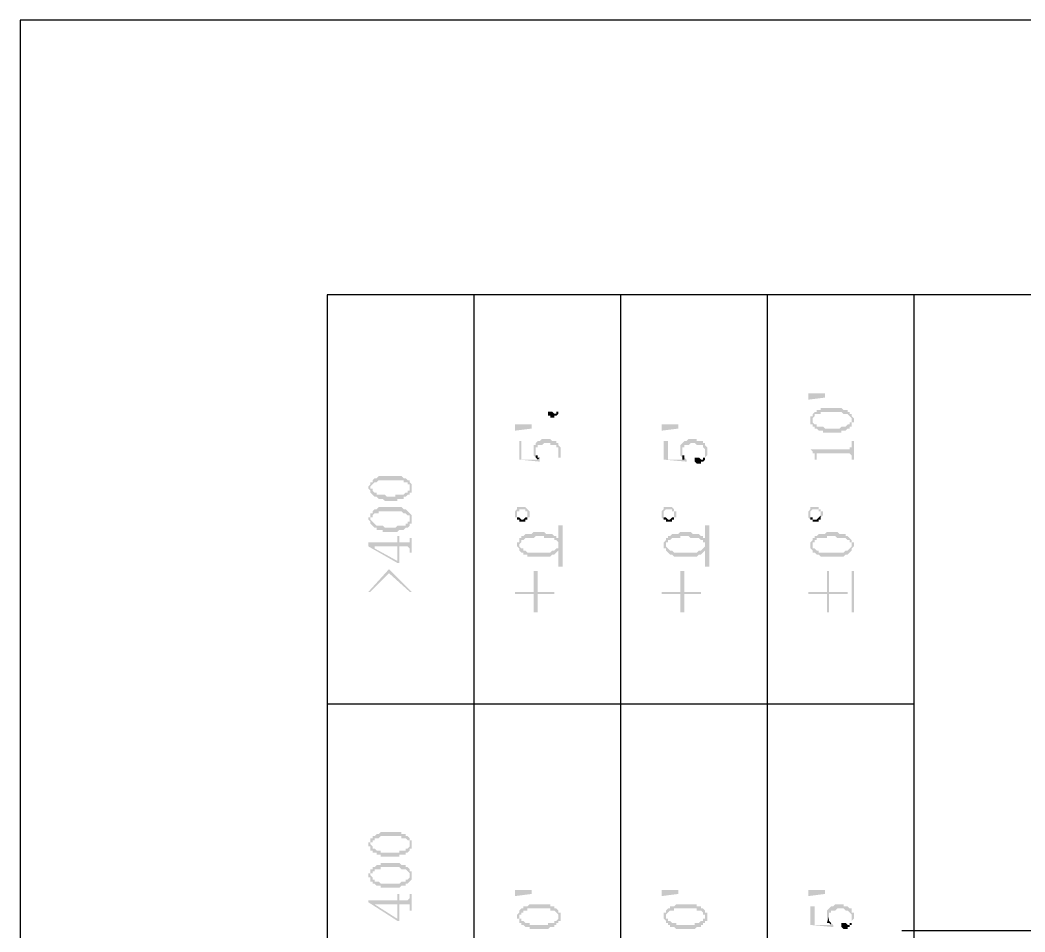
# Model space of a CAD drawing. Header units: millimetres. Extents: x 7018 to 13530, y 4187 to 5692.
# Drawn here: x 13109.91 to 13131.87, y 5228.95 to 5248.87 of the extents above; entities that cross this region are included whole.
import ezdxf

# ---------------------------------------------------------------- set-up
doc = ezdxf.new("R2010")
doc.units = ezdxf.units.MM

msp = doc.modelspace()

# ---------------------------------------------------------------- hatches: boundary and pattern name
at = {"transparency": 33554559}
for points in [[(13127.136, 5240.716), (13127.497, 5240.716), (13127.497, 5240.626), (13127.136, 5240.581)], [(13121.449, 5240.275), (13121.449, 5240.23), (13121.494, 5240.23), (13121.494, 5240.185), (13121.584, 5240.185), (13121.584, 5240.23), (13121.629, 5240.23), (13121.675, 5240.275), (13121.675, 5240.456), (13121.675, 5240.365), (13121.675, 5240.32), (13121.629, 5240.32), (13121.629, 5240.275), (13121.584, 5240.275), (13121.539, 5240.32), (13121.449, 5240.32)], [(13127.181, 5240.129), (13127.181, 5240.084), (13127.181, 5240.039), (13127.226, 5240.039), (13127.226, 5239.994), (13127.226, 5240.129), (13127.226, 5240.174), (13127.226, 5240.174), (13127.271, 5240.219), (13127.271, 5240.265), (13127.406, 5240.265), (13127.406, 5240.31), (13127.858, 5240.31), (13127.903, 5240.265), (13127.993, 5240.265), (13128.038, 5240.219), (13128.038, 5240.219), (13128.083, 5240.174), (13128.083, 5240.129), (13128.083, 5240.265), (13128.038, 5240.265), (13128.038, 5240.31), (13127.993, 5240.31), (13127.993, 5240.355), (13127.903, 5240.355), (13127.858, 5240.4), (13127.406, 5240.4), (13127.406, 5240.355), (13127.316, 5240.355), (13127.316, 5240.31), (13127.271, 5240.31), (13127.226, 5240.265), (13127.226, 5240.219), (13127.181, 5240.219), (13127.181, 5240.174), (13127.181, 5240.174)], [(13127.226, 5239.994), (13127.271, 5239.994), (13127.271, 5239.949), (13127.316, 5239.949), (13127.361, 5239.904), (13127.452, 5239.904), (13127.452, 5239.858), (13127.858, 5239.858), (13127.858, 5239.904), (13127.948, 5239.904), (13127.993, 5239.949), (13128.038, 5239.949), (13128.038, 5239.994), (13128.083, 5239.994), (13128.083, 5240.039), (13128.083, 5240.084), (13128.129, 5240.084), (13128.129, 5240.129), (13128.129, 5240.174), (13128.129, 5240.174), (13128.083, 5240.219), (13128.083, 5240.265), (13128.083, 5240.129), (13128.083, 5240.084), (13128.038, 5240.084), (13128.038, 5240.039), (13127.993, 5240.039), (13127.948, 5239.994), (13127.858, 5239.994), (13127.813, 5239.949), (13127.497, 5239.949), (13127.452, 5239.994), (13127.316, 5239.994), (13127.316, 5240.039), (13127.271, 5240.039), (13127.226, 5240.084), (13127.226, 5240.129), (13127.226, 5240.129)], [(13120.727, 5240.039), (13121.088, 5240.039), (13121.088, 5239.949), (13120.727, 5239.904)], [(13123.931, 5240.039), (13124.292, 5240.039), (13124.292, 5239.949), (13123.931, 5239.904)], [(13120.817, 5239.678), (13120.817, 5239.272), (13121.268, 5239.227), (13121.268, 5239.272), (13121.268, 5239.317), (13121.223, 5239.272), (13120.862, 5239.272), (13120.862, 5239.678)], [(13121.133, 5239.497), (13121.133, 5239.407), (13121.133, 5239.362), (13121.133, 5239.362), (13121.178, 5239.317), (13121.178, 5239.452), (13121.178, 5239.542), (13121.223, 5239.542), (13121.223, 5239.588), (13121.314, 5239.588), (13121.359, 5239.633), (13121.494, 5239.633), (13121.494, 5239.588), (13121.629, 5239.588), (13121.629, 5239.542), (13121.675, 5239.542), (13121.675, 5239.497), (13121.675, 5239.452), (13121.675, 5239.317), (13121.72, 5239.317), (13121.72, 5239.362), (13121.72, 5239.452), (13121.72, 5239.497), (13121.72, 5239.542), (13121.675, 5239.588), (13121.675, 5239.633), (13121.629, 5239.633), (13121.629, 5239.678), (13121.539, 5239.678), (13121.494, 5239.723), (13121.314, 5239.723), (13121.268, 5239.678), (13121.223, 5239.678), (13121.178, 5239.633), (13121.178, 5239.588), (13121.133, 5239.588), (13121.133, 5239.542)], [(13123.976, 5239.678), (13123.976, 5239.272), (13124.473, 5239.227), (13124.473, 5239.272), (13124.473, 5239.272), (13124.428, 5239.317), (13124.428, 5239.272), (13124.067, 5239.272), (13124.067, 5239.678)], [(13124.337, 5239.497), (13124.337, 5239.407), (13124.337, 5239.362), (13124.337, 5239.362), (13124.383, 5239.317), (13124.383, 5239.452), (13124.383, 5239.542), (13124.428, 5239.542), (13124.428, 5239.588), (13124.518, 5239.588), (13124.563, 5239.633), (13124.653, 5239.633), (13124.698, 5239.588), (13124.834, 5239.588), (13124.834, 5239.542), (13124.834, 5239.542), (13124.879, 5239.497), (13124.879, 5239.452), (13124.879, 5239.317), (13124.879, 5239.317), (13124.924, 5239.362), (13124.924, 5239.452), (13124.924, 5239.497), (13124.924, 5239.542), (13124.879, 5239.588), (13124.879, 5239.633), (13124.834, 5239.633), (13124.834, 5239.678), (13124.698, 5239.678), (13124.698, 5239.723), (13124.518, 5239.723), (13124.473, 5239.678), (13124.428, 5239.678), (13124.383, 5239.633), (13124.383, 5239.633), (13124.337, 5239.588), (13124.337, 5239.542)], [(13127.181, 5239.497), (13127.181, 5239.497), (13127.226, 5239.452), (13127.226, 5239.407), (13127.271, 5239.407), (13127.271, 5239.362), (13127.271, 5239.272), (13127.316, 5239.272), (13127.316, 5239.362), (13127.316, 5239.407), (13128.038, 5239.407), (13128.083, 5239.362), (13128.083, 5239.272), (13128.129, 5239.272), (13128.129, 5239.678), (13128.083, 5239.678), (13128.083, 5239.588), (13128.083, 5239.542), (13128.038, 5239.542), (13128.038, 5239.497), (13127.993, 5239.497)], [(13121.178, 5239.317), (13121.178, 5239.317), (13121.223, 5239.272), (13121.223, 5239.272), (13121.268, 5239.317), (13121.223, 5239.317), (13121.223, 5239.362), (13121.178, 5239.362), (13121.178, 5239.407), (13121.178, 5239.452)], [(13124.383, 5239.317), (13124.383, 5239.272), (13124.428, 5239.272), (13124.428, 5239.317), (13124.428, 5239.362), (13124.383, 5239.362), (13124.383, 5239.407), (13124.383, 5239.452)], [(13124.653, 5239.272), (13124.653, 5239.227), (13124.653, 5239.227), (13124.698, 5239.181), (13124.789, 5239.181), (13124.789, 5239.227), (13124.834, 5239.227), (13124.879, 5239.272), (13124.879, 5239.452), (13124.879, 5239.362), (13124.879, 5239.317), (13124.834, 5239.317), (13124.834, 5239.272), (13124.789, 5239.272), (13124.744, 5239.317), (13124.653, 5239.317)], [(13117.522, 5238.64), (13117.522, 5238.64), (13117.568, 5238.595), (13117.568, 5238.55), (13117.568, 5238.685), (13117.568, 5238.685), (13117.613, 5238.73), (13117.613, 5238.73), (13117.658, 5238.775), (13117.703, 5238.775), (13117.748, 5238.82), (13118.29, 5238.82), (13118.29, 5238.775), (13118.38, 5238.775), (13118.38, 5238.73), (13118.425, 5238.73), (13118.425, 5238.685), (13118.425, 5238.64), (13118.425, 5238.82), (13118.38, 5238.82), (13118.335, 5238.866), (13118.29, 5238.866), (13118.245, 5238.911), (13117.748, 5238.911), (13117.703, 5238.866), (13117.658, 5238.866), (13117.613, 5238.82), (13117.613, 5238.775), (13117.568, 5238.775), (13117.568, 5238.73), (13117.568, 5238.73), (13117.522, 5238.685)], [(13117.568, 5238.55), (13117.613, 5238.504), (13117.613, 5238.504), (13117.658, 5238.459), (13117.703, 5238.459), (13117.748, 5238.414), (13117.838, 5238.414), (13117.884, 5238.369), (13118.154, 5238.369), (13118.154, 5238.414), (13118.29, 5238.414), (13118.29, 5238.459), (13118.335, 5238.459), (13118.38, 5238.504), (13118.425, 5238.504), (13118.425, 5238.55), (13118.47, 5238.55), (13118.47, 5238.595), (13118.47, 5238.64), (13118.47, 5238.685), (13118.47, 5238.73), (13118.47, 5238.73), (13118.425, 5238.775), (13118.425, 5238.64), (13118.425, 5238.595), (13118.38, 5238.595), (13118.38, 5238.55), (13118.335, 5238.55), (13118.29, 5238.504), (13118.109, 5238.504), (13118.109, 5238.459), (13117.929, 5238.459), (13117.884, 5238.504), (13117.703, 5238.504), (13117.703, 5238.55), (13117.658, 5238.55), (13117.613, 5238.595), (13117.613, 5238.64), (13117.568, 5238.64)], [(13117.522, 5237.963), (13117.522, 5237.963), (13117.568, 5237.918), (13117.568, 5237.873), (13117.568, 5237.963), (13117.568, 5238.008), (13117.613, 5238.008), (13117.613, 5238.053), (13117.613, 5238.053), (13117.658, 5238.098), (13117.748, 5238.098), (13117.748, 5238.143), (13118.245, 5238.143), (13118.29, 5238.098), (13118.335, 5238.098), (13118.38, 5238.053), (13118.425, 5238.053), (13118.425, 5238.008), (13118.425, 5237.963), (13118.425, 5238.098), (13118.425, 5238.098), (13118.38, 5238.143), (13118.38, 5238.143), (13118.335, 5238.189), (13118.29, 5238.189), (13118.245, 5238.234), (13117.748, 5238.234), (13117.703, 5238.189), (13117.658, 5238.189), (13117.613, 5238.143), (13117.613, 5238.098), (13117.568, 5238.098), (13117.568, 5238.053), (13117.568, 5238.008), (13117.522, 5238.008)], [(13117.568, 5237.873), (13117.613, 5237.827), (13117.613, 5237.827), (13117.658, 5237.782), (13117.703, 5237.782), (13117.703, 5237.737), (13117.838, 5237.737), (13117.838, 5237.692), (13118.154, 5237.692), (13118.199, 5237.737), (13118.29, 5237.737), (13118.335, 5237.782), (13118.38, 5237.782), (13118.425, 5237.827), (13118.425, 5237.873), (13118.47, 5237.873), (13118.47, 5237.918), (13118.47, 5237.963), (13118.47, 5238.008), (13118.47, 5238.053), (13118.47, 5238.053), (13118.425, 5238.098), (13118.425, 5237.963), (13118.425, 5237.918), (13118.38, 5237.918), (13118.38, 5237.873), (13118.335, 5237.873), (13118.335, 5237.827), (13118.154, 5237.827), (13118.109, 5237.782), (13117.884, 5237.782), (13117.838, 5237.827), (13117.703, 5237.827), (13117.658, 5237.873), (13117.658, 5237.873), (13117.613, 5237.918), (13117.613, 5237.918), (13117.568, 5237.963), (13117.568, 5237.963)], [(13120.727, 5238.098), (13120.727, 5238.053), (13120.727, 5238.008), (13120.772, 5238.008), (13120.772, 5237.963), (13120.772, 5238.098), (13120.772, 5238.143), (13120.817, 5238.143), (13120.817, 5238.189), (13120.953, 5238.189), (13120.953, 5238.143), (13120.998, 5238.143), (13120.998, 5237.963), (13120.998, 5238.008), (13121.043, 5238.008), (13121.043, 5238.053), (13121.043, 5238.098), (13121.043, 5238.143), (13121.043, 5238.143), (13120.998, 5238.189), (13120.998, 5238.189), (13120.953, 5238.234), (13120.772, 5238.234), (13120.772, 5238.189), (13120.772, 5238.189), (13120.727, 5238.143), (13120.727, 5238.143)], [(13120.772, 5237.963), (13120.817, 5237.963), (13120.817, 5237.918), (13120.953, 5237.918), (13120.953, 5237.963), (13120.998, 5237.963), (13120.998, 5238.098), (13120.998, 5238.053), (13120.998, 5238.008), (13120.953, 5238.008), (13120.907, 5237.963), (13120.862, 5237.963), (13120.817, 5238.008), (13120.772, 5238.008), (13120.772, 5238.098), (13120.772, 5238.098)], [(13123.931, 5238.098), (13123.931, 5238.053), (13123.931, 5238.008), (13123.931, 5238.008), (13123.976, 5237.963), (13123.976, 5238.098), (13123.976, 5238.143), (13123.976, 5238.143), (13124.021, 5238.189), (13124.157, 5238.189), (13124.157, 5238.143), (13124.202, 5238.143), (13124.202, 5237.963), (13124.202, 5238.008), (13124.247, 5238.008), (13124.247, 5238.053), (13124.247, 5238.098), (13124.247, 5238.143), (13124.202, 5238.143), (13124.202, 5238.189), (13124.202, 5238.189), (13124.157, 5238.234), (13123.976, 5238.234), (13123.976, 5238.189), (13123.976, 5238.189), (13123.931, 5238.143), (13123.931, 5238.143)], [(13123.976, 5237.963), (13124.021, 5237.963), (13124.021, 5237.918), (13124.157, 5237.918), (13124.157, 5237.963), (13124.202, 5237.963), (13124.202, 5238.098), (13124.202, 5238.053), (13124.202, 5238.008), (13124.157, 5238.008), (13124.112, 5237.963), (13124.067, 5237.963), (13124.021, 5238.008), (13123.976, 5238.008), (13123.976, 5238.098), (13123.976, 5238.098)], [(13127.136, 5238.098), (13127.136, 5238.053), (13127.136, 5238.008), (13127.136, 5238.008), (13127.181, 5237.963), (13127.181, 5238.098), (13127.181, 5238.143), (13127.181, 5238.143), (13127.226, 5238.189), (13127.361, 5238.189), (13127.361, 5238.143), (13127.406, 5238.143), (13127.406, 5237.963), (13127.406, 5238.008), (13127.406, 5238.008), (13127.452, 5238.053), (13127.452, 5238.098), (13127.452, 5238.143), (13127.406, 5238.143), (13127.406, 5238.189), (13127.361, 5238.189), (13127.361, 5238.234), (13127.181, 5238.234), (13127.181, 5238.189), (13127.181, 5238.189), (13127.136, 5238.143), (13127.136, 5238.143)], [(13127.181, 5237.963), (13127.226, 5237.963), (13127.226, 5237.918), (13127.361, 5237.918), (13127.361, 5237.963), (13127.406, 5237.963), (13127.406, 5238.098), (13127.406, 5238.053), (13127.406, 5238.053), (13127.361, 5238.008), (13127.361, 5238.008), (13127.316, 5237.963), (13127.226, 5237.963), (13127.226, 5238.008), (13127.181, 5238.008), (13127.181, 5238.098), (13127.181, 5238.098)], [(13121.765, 5236.935), (13121.765, 5237.838), (13121.675, 5237.838), (13121.675, 5236.935)], [(13124.969, 5236.935), (13124.969, 5237.838), (13124.879, 5237.838), (13124.879, 5236.935)], [(13120.772, 5237.421), (13120.772, 5237.376), (13120.772, 5237.376), (13120.817, 5237.331), (13120.817, 5237.286), (13120.817, 5237.421), (13120.817, 5237.421), (13120.862, 5237.466), (13120.862, 5237.512), (13120.907, 5237.512), (13120.953, 5237.557), (13121.133, 5237.557), (13121.178, 5237.602), (13121.359, 5237.602), (13121.359, 5237.557), (13121.584, 5237.557), (13121.584, 5237.512), (13121.629, 5237.512), (13121.675, 5237.466), (13121.675, 5237.421), (13121.675, 5237.557), (13121.629, 5237.557), (13121.629, 5237.602), (13121.584, 5237.602), (13121.539, 5237.647), (13121.404, 5237.647), (13121.359, 5237.692), (13121.133, 5237.692), (13121.088, 5237.647), (13120.953, 5237.647), (13120.907, 5237.602), (13120.862, 5237.602), (13120.862, 5237.557), (13120.817, 5237.557), (13120.817, 5237.512), (13120.817, 5237.466), (13120.772, 5237.466)], [(13123.976, 5237.421), (13123.976, 5237.376), (13123.976, 5237.331), (13124.021, 5237.331), (13124.021, 5237.286), (13124.021, 5237.421), (13124.021, 5237.466), (13124.067, 5237.466), (13124.067, 5237.512), (13124.112, 5237.512), (13124.157, 5237.557), (13124.337, 5237.557), (13124.337, 5237.602), (13124.518, 5237.602), (13124.563, 5237.557), (13124.744, 5237.557), (13124.789, 5237.512), (13124.834, 5237.512), (13124.834, 5237.466), (13124.879, 5237.466), (13124.879, 5237.421), (13124.879, 5237.557), (13124.834, 5237.557), (13124.834, 5237.602), (13124.789, 5237.602), (13124.744, 5237.647), (13124.608, 5237.647), (13124.563, 5237.692), (13124.337, 5237.692), (13124.292, 5237.647), (13124.157, 5237.647), (13124.112, 5237.602), (13124.067, 5237.602), (13124.067, 5237.557), (13124.021, 5237.557), (13124.021, 5237.512), (13124.021, 5237.512), (13123.976, 5237.466)], [(13127.181, 5237.421), (13127.181, 5237.376), (13127.181, 5237.331), (13127.181, 5237.331), (13127.226, 5237.286), (13127.226, 5237.421), (13127.226, 5237.466), (13127.271, 5237.466), (13127.271, 5237.512), (13127.316, 5237.512), (13127.316, 5237.557), (13127.542, 5237.557), (13127.542, 5237.602), (13127.722, 5237.602), (13127.767, 5237.557), (13127.948, 5237.557), (13127.993, 5237.512), (13128.038, 5237.512), (13128.038, 5237.466), (13128.083, 5237.466), (13128.083, 5237.421), (13128.083, 5237.512), (13128.038, 5237.557), (13128.038, 5237.557), (13127.993, 5237.602), (13127.948, 5237.602), (13127.948, 5237.647), (13127.813, 5237.647), (13127.767, 5237.692), (13127.542, 5237.692), (13127.497, 5237.647), (13127.361, 5237.647), (13127.316, 5237.602), (13127.271, 5237.602), (13127.271, 5237.557), (13127.226, 5237.557), (13127.226, 5237.512), (13127.226, 5237.512), (13127.181, 5237.466)], [(13117.522, 5237.466), (13117.522, 5237.376), (13118.154, 5237.015), (13118.199, 5237.015), (13118.199, 5237.376), (13118.38, 5237.376), (13118.425, 5237.331), (13118.425, 5237.241), (13118.47, 5237.241), (13118.47, 5237.557), (13118.425, 5237.557), (13118.425, 5237.512), (13118.425, 5237.466), (13118.199, 5237.466), (13118.199, 5237.602), (13118.154, 5237.602), (13118.154, 5237.06), (13117.658, 5237.331), (13117.658, 5237.376)], [(13117.522, 5237.466), (13117.658, 5237.376), (13118.154, 5237.376), (13118.154, 5237.06), (13118.154, 5237.466)], [(13120.817, 5237.286), (13120.862, 5237.241), (13120.907, 5237.241), (13120.907, 5237.196), (13120.998, 5237.196), (13120.998, 5237.15), (13121.494, 5237.15), (13121.539, 5237.196), (13121.584, 5237.196), (13121.629, 5237.241), (13121.629, 5237.241), (13121.675, 5237.286), (13121.675, 5237.331), (13121.72, 5237.331), (13121.72, 5237.376), (13121.72, 5237.421), (13121.72, 5237.466), (13121.72, 5237.466), (13121.675, 5237.512), (13121.675, 5237.376), (13121.675, 5237.331), (13121.629, 5237.331), (13121.584, 5237.286), (13121.539, 5237.286), (13121.494, 5237.241), (13120.998, 5237.241), (13120.953, 5237.286), (13120.907, 5237.286), (13120.907, 5237.331), (13120.862, 5237.331), (13120.817, 5237.376), (13120.817, 5237.421)], [(13124.021, 5237.286), (13124.067, 5237.241), (13124.067, 5237.241), (13124.112, 5237.196), (13124.157, 5237.196), (13124.202, 5237.15), (13124.698, 5237.15), (13124.744, 5237.196), (13124.789, 5237.196), (13124.834, 5237.241), (13124.834, 5237.241), (13124.879, 5237.286), (13124.879, 5237.331), (13124.924, 5237.331), (13124.924, 5237.376), (13124.924, 5237.421), (13124.924, 5237.466), (13124.924, 5237.466), (13124.879, 5237.512), (13124.879, 5237.376), (13124.879, 5237.376), (13124.834, 5237.331), (13124.834, 5237.331), (13124.789, 5237.286), (13124.744, 5237.286), (13124.698, 5237.241), (13124.202, 5237.241), (13124.157, 5237.286), (13124.112, 5237.286), (13124.067, 5237.331), (13124.067, 5237.331), (13124.021, 5237.376), (13124.021, 5237.421)], [(13127.226, 5237.286), (13127.226, 5237.241), (13127.271, 5237.241), (13127.316, 5237.196), (13127.361, 5237.196), (13127.406, 5237.15), (13127.903, 5237.15), (13127.948, 5237.196), (13127.993, 5237.196), (13128.038, 5237.241), (13128.038, 5237.241), (13128.083, 5237.286), (13128.083, 5237.331), (13128.083, 5237.331), (13128.129, 5237.376), (13128.129, 5237.421), (13128.129, 5237.466), (13128.083, 5237.466), (13128.083, 5237.512), (13128.083, 5237.376), (13128.083, 5237.376), (13128.038, 5237.331), (13128.038, 5237.331), (13127.993, 5237.286), (13127.948, 5237.286), (13127.903, 5237.241), (13127.361, 5237.241), (13127.361, 5237.286), (13127.316, 5237.286), (13127.271, 5237.331), (13127.226, 5237.331), (13127.226, 5237.376), (13127.226, 5237.421)], [(13117.522, 5236.383), (13117.568, 5236.383), (13117.974, 5236.789), (13118.425, 5236.383), (13118.47, 5236.383), (13117.974, 5236.88)], [(13120.727, 5236.383), (13120.727, 5236.338), (13121.133, 5236.338), (13121.133, 5235.932), (13121.223, 5235.932), (13121.223, 5236.338), (13121.584, 5236.338), (13121.584, 5236.383), (13121.223, 5236.383), (13121.223, 5236.835), (13121.133, 5236.835), (13121.133, 5236.383)], [(13123.931, 5236.383), (13123.931, 5236.338), (13124.337, 5236.338), (13124.337, 5235.932), (13124.428, 5235.932), (13124.428, 5236.338), (13124.789, 5236.338), (13124.789, 5236.383), (13124.428, 5236.383), (13124.428, 5236.835), (13124.337, 5236.835), (13124.337, 5236.383)], [(13127.136, 5236.383), (13127.136, 5236.338), (13127.542, 5236.338), (13127.542, 5235.932), (13127.587, 5235.932), (13127.587, 5236.338), (13127.993, 5236.338), (13127.993, 5236.383), (13127.587, 5236.383), (13127.587, 5236.835), (13127.542, 5236.835), (13127.542, 5236.383)], [(13128.129, 5235.932), (13128.129, 5236.835), (13128.083, 5236.835), (13128.083, 5235.932)], [(13117.522, 5230.866), (13117.522, 5230.821), (13117.568, 5230.821), (13117.568, 5230.775), (13117.568, 5230.73), (13117.568, 5230.866), (13117.568, 5230.911), (13117.613, 5230.911), (13117.613, 5230.956), (13117.658, 5230.956), (13117.658, 5231.001), (13117.748, 5231.001), (13117.793, 5231.046), (13118.245, 5231.046), (13118.245, 5231.001), (13118.335, 5231.001), (13118.38, 5230.956), (13118.425, 5230.956), (13118.425, 5230.911), (13118.425, 5230.866), (13118.425, 5231.001), (13118.425, 5231.001), (13118.38, 5231.046), (13118.335, 5231.046), (13118.335, 5231.091), (13118.245, 5231.091), (13118.245, 5231.137), (13117.793, 5231.137), (13117.748, 5231.091), (13117.703, 5231.091), (13117.658, 5231.046), (13117.613, 5231.046), (13117.613, 5231.001), (13117.568, 5231.001), (13117.568, 5230.956), (13117.568, 5230.911), (13117.522, 5230.911)], [(13117.568, 5230.73), (13117.613, 5230.73), (13117.613, 5230.685), (13117.703, 5230.685), (13117.703, 5230.64), (13117.793, 5230.64), (13117.793, 5230.595), (13118.199, 5230.595), (13118.199, 5230.64), (13118.335, 5230.64), (13118.335, 5230.685), (13118.38, 5230.685), (13118.425, 5230.73), (13118.425, 5230.775), (13118.47, 5230.775), (13118.47, 5230.821), (13118.47, 5230.866), (13118.47, 5230.911), (13118.47, 5230.956), (13118.425, 5230.956), (13118.425, 5231.001), (13118.425, 5230.866), (13118.425, 5230.821), (13118.425, 5230.821), (13118.38, 5230.775), (13118.335, 5230.775), (13118.335, 5230.73), (13118.199, 5230.73), (13118.199, 5230.685), (13117.793, 5230.685), (13117.793, 5230.73), (13117.703, 5230.73), (13117.658, 5230.775), (13117.613, 5230.775), (13117.613, 5230.821), (13117.613, 5230.821), (13117.568, 5230.866), (13117.568, 5230.866)], [(13117.522, 5230.189), (13117.522, 5230.144), (13117.568, 5230.144), (13117.568, 5230.098), (13117.568, 5230.053), (13117.568, 5230.189), (13117.568, 5230.234), (13117.613, 5230.234), (13117.613, 5230.279), (13117.658, 5230.279), (13117.658, 5230.324), (13117.793, 5230.324), (13117.793, 5230.369), (13118.199, 5230.369), (13118.245, 5230.324), (13118.335, 5230.324), (13118.38, 5230.279), (13118.38, 5230.279), (13118.425, 5230.234), (13118.425, 5230.189), (13118.425, 5230.324), (13118.425, 5230.324), (13118.38, 5230.369), (13118.335, 5230.369), (13118.335, 5230.414), (13118.245, 5230.414), (13118.199, 5230.46), (13117.793, 5230.46), (13117.793, 5230.414), (13117.703, 5230.414), (13117.658, 5230.369), (13117.613, 5230.369), (13117.613, 5230.324), (13117.568, 5230.324), (13117.568, 5230.279), (13117.568, 5230.234), (13117.522, 5230.234)], [(13117.568, 5230.053), (13117.613, 5230.053), (13117.613, 5230.008), (13117.658, 5230.008), (13117.703, 5229.963), (13117.793, 5229.963), (13117.793, 5229.918), (13118.199, 5229.918), (13118.245, 5229.963), (13118.335, 5229.963), (13118.335, 5230.008), (13118.38, 5230.008), (13118.425, 5230.053), (13118.425, 5230.053), (13118.47, 5230.098), (13118.47, 5230.144), (13118.47, 5230.189), (13118.47, 5230.234), (13118.47, 5230.279), (13118.425, 5230.279), (13118.425, 5230.324), (13118.425, 5230.189), (13118.425, 5230.144), (13118.425, 5230.144), (13118.38, 5230.098), (13118.335, 5230.098), (13118.335, 5230.053), (13118.245, 5230.053), (13118.199, 5230.008), (13117.793, 5230.008), (13117.748, 5230.053), (13117.658, 5230.053), (13117.658, 5230.098), (13117.613, 5230.098), (13117.613, 5230.144), (13117.613, 5230.144), (13117.568, 5230.189), (13117.568, 5230.189)], [(13117.522, 5229.647), (13117.522, 5229.602), (13118.154, 5229.196), (13118.199, 5229.196), (13118.199, 5229.557), (13118.425, 5229.557), (13118.425, 5229.512), (13118.425, 5229.421), (13118.47, 5229.421), (13118.47, 5229.783), (13118.425, 5229.783), (13118.425, 5229.737), (13118.425, 5229.692), (13118.425, 5229.692), (13118.38, 5229.647), (13118.199, 5229.647), (13118.199, 5229.783), (13118.154, 5229.783), (13118.154, 5229.241), (13117.658, 5229.557), (13117.658, 5229.557)], [(13120.727, 5229.873), (13121.088, 5229.873), (13121.088, 5229.783), (13120.727, 5229.737)], [(13123.931, 5229.873), (13124.292, 5229.873), (13124.292, 5229.783), (13123.931, 5229.737)], [(13127.136, 5229.873), (13127.497, 5229.873), (13127.497, 5229.783), (13127.136, 5229.737)], [(13117.522, 5229.647), (13117.658, 5229.557), (13118.154, 5229.557), (13118.154, 5229.241), (13118.154, 5229.647)], [(13120.772, 5229.286), (13120.772, 5229.241), (13120.817, 5229.241), (13120.817, 5229.196), (13120.817, 5229.151), (13120.817, 5229.286), (13120.817, 5229.331), (13120.862, 5229.331), (13120.862, 5229.376), (13120.907, 5229.376), (13120.907, 5229.421), (13120.998, 5229.421), (13120.998, 5229.467), (13121.494, 5229.467), (13121.494, 5229.421), (13121.584, 5229.421), (13121.629, 5229.376), (13121.629, 5229.376), (13121.675, 5229.331), (13121.675, 5229.286), (13121.675, 5229.421), (13121.675, 5229.421), (13121.629, 5229.467), (13121.584, 5229.467), (13121.584, 5229.512), (13121.494, 5229.512), (13121.494, 5229.557), (13121.043, 5229.557), (13120.998, 5229.512), (13120.907, 5229.512), (13120.907, 5229.467), (13120.862, 5229.467), (13120.817, 5229.421), (13120.817, 5229.376), (13120.817, 5229.376), (13120.772, 5229.331), (13120.772, 5229.331)], [(13123.976, 5229.286), (13123.976, 5229.241), (13123.976, 5229.241), (13124.021, 5229.196), (13124.021, 5229.151), (13124.021, 5229.286), (13124.021, 5229.331), (13124.021, 5229.331), (13124.067, 5229.376), (13124.067, 5229.376), (13124.112, 5229.421), (13124.202, 5229.421), (13124.202, 5229.467), (13124.698, 5229.467), (13124.698, 5229.421), (13124.789, 5229.421), (13124.834, 5229.376), (13124.834, 5229.331), (13124.879, 5229.331), (13124.879, 5229.286), (13124.879, 5229.421), (13124.879, 5229.421), (13124.834, 5229.467), (13124.789, 5229.467), (13124.789, 5229.512), (13124.698, 5229.512), (13124.698, 5229.557), (13124.247, 5229.557), (13124.202, 5229.512), (13124.112, 5229.512), (13124.112, 5229.467), (13124.067, 5229.467), (13124.021, 5229.421), (13124.021, 5229.376), (13123.976, 5229.376), (13123.976, 5229.331), (13123.976, 5229.331)], [(13127.181, 5229.512), (13127.181, 5229.106), (13127.677, 5229.06), (13127.677, 5229.106), (13127.677, 5229.106), (13127.632, 5229.151), (13127.632, 5229.106), (13127.271, 5229.106), (13127.271, 5229.512)], [(13127.542, 5229.331), (13127.542, 5229.286), (13127.542, 5229.196), (13127.542, 5229.151), (13127.587, 5229.286), (13127.587, 5229.376), (13127.632, 5229.376), (13127.632, 5229.421), (13127.722, 5229.421), (13127.767, 5229.467), (13127.903, 5229.467), (13127.948, 5229.421), (13127.993, 5229.421), (13128.038, 5229.376), (13128.038, 5229.376), (13128.083, 5229.331), (13128.083, 5229.286), (13128.083, 5229.151), (13128.083, 5229.196), (13128.129, 5229.241), (13128.129, 5229.286), (13128.129, 5229.376), (13128.083, 5229.376), (13128.083, 5229.421), (13128.083, 5229.467), (13128.038, 5229.467), (13127.993, 5229.512), (13127.903, 5229.512), (13127.903, 5229.557), (13127.722, 5229.557), (13127.677, 5229.512), (13127.632, 5229.512), (13127.587, 5229.467), (13127.587, 5229.467), (13127.542, 5229.421), (13127.542, 5229.376)], [(13120.817, 5229.151), (13120.862, 5229.151), (13120.862, 5229.106), (13120.907, 5229.106), (13120.953, 5229.06), (13121.043, 5229.06), (13121.043, 5229.015), (13121.449, 5229.015), (13121.494, 5229.06), (13121.584, 5229.06), (13121.584, 5229.106), (13121.629, 5229.106), (13121.629, 5229.151), (13121.675, 5229.151), (13121.675, 5229.196), (13121.72, 5229.196), (13121.72, 5229.286), (13121.72, 5229.331), (13121.72, 5229.376), (13121.675, 5229.376), (13121.675, 5229.421), (13121.675, 5229.286), (13121.675, 5229.241), (13121.675, 5229.241), (13121.629, 5229.196), (13121.584, 5229.196), (13121.584, 5229.151), (13121.449, 5229.151), (13121.449, 5229.106), (13121.043, 5229.106), (13121.043, 5229.151), (13120.953, 5229.151), (13120.907, 5229.196), (13120.862, 5229.196), (13120.862, 5229.241), (13120.817, 5229.241), (13120.817, 5229.286), (13120.817, 5229.286)], [(13124.021, 5229.151), (13124.067, 5229.151), (13124.067, 5229.106), (13124.112, 5229.106), (13124.112, 5229.06), (13124.202, 5229.06), (13124.247, 5229.015), (13124.653, 5229.015), (13124.698, 5229.06), (13124.789, 5229.06), (13124.789, 5229.106), (13124.834, 5229.106), (13124.834, 5229.151), (13124.879, 5229.151), (13124.879, 5229.196), (13124.924, 5229.196), (13124.924, 5229.286), (13124.924, 5229.331), (13124.924, 5229.376), (13124.879, 5229.376), (13124.879, 5229.421), (13124.879, 5229.286), (13124.879, 5229.241), (13124.834, 5229.241), (13124.834, 5229.196), (13124.789, 5229.196), (13124.744, 5229.151), (13124.653, 5229.151), (13124.653, 5229.106), (13124.247, 5229.106), (13124.247, 5229.151), (13124.157, 5229.151), (13124.112, 5229.196), (13124.067, 5229.196), (13124.067, 5229.241), (13124.021, 5229.241), (13124.021, 5229.286), (13124.021, 5229.286)], [(13127.542, 5229.151), (13127.587, 5229.151), (13127.632, 5229.106), (13127.632, 5229.151), (13127.632, 5229.151), (13127.587, 5229.196), (13127.587, 5229.241), (13127.587, 5229.286)], [(13127.858, 5229.106), (13127.858, 5229.06), (13127.858, 5229.06), (13127.903, 5229.015), (13127.993, 5229.015), (13127.993, 5229.06), (13128.038, 5229.06), (13128.038, 5229.106), (13128.083, 5229.106), (13128.083, 5229.286), (13128.083, 5229.241), (13128.083, 5229.151), (13128.038, 5229.151), (13128.038, 5229.106), (13127.993, 5229.106), (13127.948, 5229.151), (13127.858, 5229.151)]]:
    msp.add_hatch(color=256, dxfattribs=at).paths.add_polyline_path(points)

# ---------------------------------------------------------------- linework, layer by layer
for p, q in [((13525.875, 5242.873), (13116.62, 5242.873)), ((13116.62, 5242.873), (13116.62, 4956.132)), ((13129.177, 5228.984), (13525.615, 5228.984))]:
    msp.add_line(p, q)
msp.add_lwpolyline([(13529.913, 4951.873), (13529.913, 5248.873), (13109.913, 5248.873), (13109.913, 4951.873)], close=True)
for points in [[(13119.824, 5242.873), (13119.824, 5168.959)], [(13123.029, 5242.873), (13123.029, 5168.959)], [(13126.233, 5242.873), (13126.233, 5168.959)], [(13129.437, 5242.873), (13129.437, 4956.132)], [(13116.62, 5233.935), (13129.437, 5233.935)]]:
    msp.add_lwpolyline(points)

doc.saveas('drawing.dxf')
